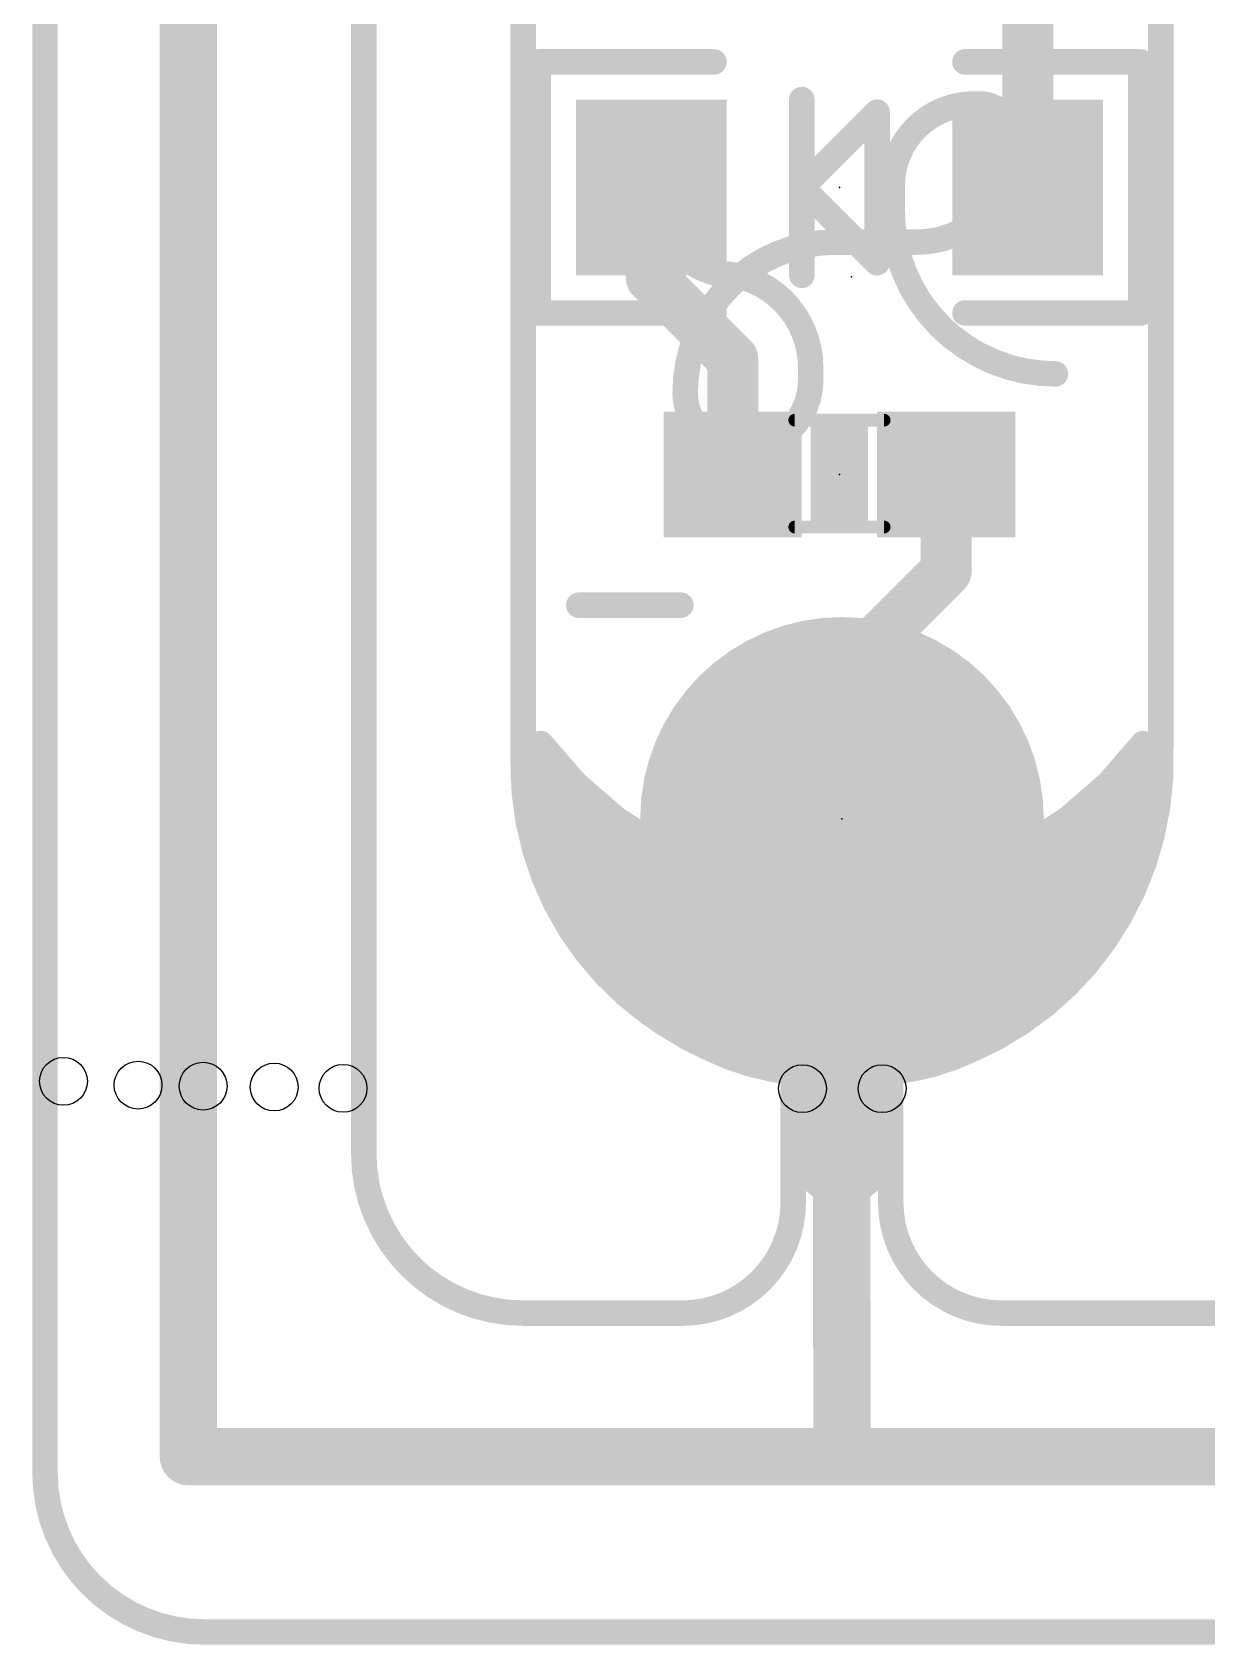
# Model space of a CAD drawing. Extents: x 0 to 107, y -24 to 80.
# Drawn here: x 1.17 to 10.53, y -0.1 to 12.74 of the extents above; entities that cross this region are included whole.
import ezdxf

# ---------------------------------------------------------------- set-up
doc = ezdxf.new("R2010")
doc.units = 0
for name, color, linetype in [('1', 12, 'CONTINUOUS'), ('16', 132, 'CONTINUOUS'), ('17', 110, 'CONTINUOUS'), ('20', 53, 'CONTINUOUS'), ('21', 53, 'CONTINUOUS'), ('22', 53, 'CONTINUOUS'), ('23', 53, 'CONTINUOUS'), ('24', 53, 'CONTINUOUS'), ('51', 53, 'CONTINUOUS')]:
    doc.layers.add(name, color=color, linetype=linetype)

# ---------------------------------------------------------------- blocks, each defined once
blk = doc.blocks.new('RECT')
blk.add_solid([(-0.5, -0.5), (0.5, -0.5), (-0.5, 0.5), (0.5, 0.5)])
blk = doc.blocks.new('ROUNDP')
at = {"const_width": 0.5}
blk.add_lwpolyline([(0, -0.25, 1), (0, 0.25, 1), (0, -0.25)], format="xyb", dxfattribs=at)

msp = doc.modelspace()

# ---------------------------------------------------------------- linework, layer by layer
at = {"layer": '1'}
for points, const_width in [([(2.413, 1.397), (2.413, 63.881)], 0.4572), ([(9.1, 11.507), (9.1, 13.633)], 0.4064), ([(6.1, 10.791), (6.1, 11.507)], 0.4064), ([(6.5405, 10.3505), (6.1, 10.791)], 0.4064), ([(6.75, 10.141), (6.5405, 10.3505)], 0.4064), ([(6.5405, 10.3505), (6.604, 10.287)], 0.254), ([(6.75, 9.221), (6.75, 10.141)], 0.4064), ([(8.45, 8.45), (8.45, 9.221)], 0.4064), ([(7.62, 7.62), (8.45, 8.45)], 0.4064), ([(7.62, 6.477), (7.62, 7.62)], 0.4064), ([(5.22, 7.077), (5.212, 6.7141)], 0.2032), ([(5.5003, 6.7541), (5.22, 7.077)], 0.2032), ([(10.02, 7.077), (9.7397, 6.7541)], 0.2032), ([(10.028, 6.7141), (10.02, 7.077)], 0.2032), ([(5.2163, 6.9088), (5.366, 6.9088)], 0.2032), ([(9.874, 6.9088), (10.0237, 6.9088)], 0.2032), ([(5.212, 6.7141), (5.2596, 6.3543)], 0.2032), ([(5.8237, 6.4743), (5.5003, 6.7541)], 0.2032), ([(9.7397, 6.7541), (9.4163, 6.4743)], 0.2032), ([(9.9804, 6.3543), (10.028, 6.7141)], 0.2032), ([(5.2132, 6.7056), (5.5563, 6.7056)], 0.2032), ([(7.6124, 4.5898), (7.62, 6.477)], 0.4572), ([(9.6837, 6.7056), (10.0268, 6.7056)], 0.2032), ([(5.24, 6.5024), (5.7911, 6.5024)], 0.2032), ([(6.1835, 6.2433), (5.8237, 6.4743)], 0.2032), ([(9.4163, 6.4743), (9.0565, 6.2433)], 0.2032), ([(9.4489, 6.5024), (10, 6.5024)], 0.2032), ([(5.2596, 6.3543), (5.3617, 6.006)], 0.2032), ([(9.8783, 6.006), (9.9804, 6.3543)], 0.2032), ([(5.2758, 6.2992), (6.0964, 6.2992)], 0.2032), ([(6.5726, 6.0658), (6.1835, 6.2433)], 0.2032), ([(9.0565, 6.2433), (8.6674, 6.0658)], 0.2032), ([(9.1436, 6.2992), (9.9642, 6.2992)], 0.2032), ([(5.3353, 6.096), (6.5064, 6.096)], 0.2032), ([(6.9829, 5.9454), (6.5726, 6.0658)], 0.2032), ([(8.6674, 6.0658), (8.2571, 5.9454)], 0.2032), ([(8.7336, 6.096), (9.9047, 6.096)], 0.2032), ([(5.3617, 6.006), (5.5157, 5.6774)], 0.2032), ([(7.4062, 5.8846), (6.9829, 5.9454)], 0.2032), ([(8.2571, 5.9454), (7.8338, 5.8846)], 0.2032), ([(9.7243, 5.6774), (9.8783, 6.006)], 0.2032), ([(5.4147, 5.8928), (7.3493, 5.8928)], 0.2032), ([(7.8338, 5.8846), (7.4062, 5.8846)], 0.2032), ([(7.8907, 5.8928), (9.8253, 5.8928)], 0.2032), ([(5.51, 5.6896), (9.73, 5.6896)], 0.2032), ([(5.5157, 5.6774), (5.7183, 5.3762)], 0.2032), ([(9.5217, 5.3762), (9.7243, 5.6774)], 0.2032), ([(5.6442, 5.4864), (9.5958, 5.4864)], 0.2032), ([(5.7183, 5.3762), (5.9644, 5.1095)], 0.2032), ([(9.2756, 5.1095), (9.5217, 5.3762)], 0.2032), ([(5.8041, 5.2832), (9.4359, 5.2832)], 0.2032), ([(5.9644, 5.1095), (6.2485, 4.8836)], 0.2032), ([(6.0015, 5.08), (9.2385, 5.08)], 0.2032), ([(8.9915, 4.8836), (9.2756, 5.1095)], 0.2032), ([(6.2485, 4.8836), (6.5638, 4.7037)], 0.2032), ([(6.2604, 4.8768), (8.9796, 4.8768)], 0.2032), ([(7.6175, 3.8049), (7.6124, 4.5898)], 0.8128), ([(8.6762, 4.7037), (8.9915, 4.8836)], 0.2032), ([(6.5638, 4.7037), (6.9028, 4.5742)], 0.2032), ([(6.6427, 4.6736), (8.5973, 4.6736)], 0.2032), ([(8.3372, 4.5742), (8.6762, 4.7037)], 0.2032), ([(6.9028, 4.5742), (7.2577, 4.498)], 0.2032), ([(7.9823, 4.498), (8.3372, 4.5742)], 0.2032), ([(7.2577, 4.498), (7.62, 4.477)], 0.2032), ([(7.62, 4.477), (7.9823, 4.498)], 0.2032), ([(7.62, 1.397), (7.6175, 3.8049)], 0.4572), ([(2.413, 1.397), (7.62, 1.397)], 0.4572), ([(7.62, 1.397), (15.24, 1.397)], 0.4572)]:
    msp.add_lwpolyline(points, dxfattribs=dict(at, const_width=const_width))
for points, const_width in [([(6.2016, 11.507, 1), (5.9984, 11.507)], 0.2032), ([(8.9984, 11.507, 1), (9.2016, 11.507)], 0.2032), ([(6.1718, 10.8628, 1), (6.0282, 10.7192)], 0.2032), ([(5.9984, 10.791, 1), (6.2016, 10.791)], 0.2032), ([(6.6123, 10.4223, 1), (6.4687, 10.2787)], 0.2032), ([(6.4687, 10.2787, 1), (6.6123, 10.4223)], 0.2032), ([(6.5854, 10.3954, 1), (6.4956, 10.3056)], 0.127), ([(6.5591, 10.2421, 1), (6.6489, 10.3319)], 0.127), ([(6.8516, 10.141, 1), (6.6484, 10.141)], 0.2032), ([(6.6782, 10.0692, 1), (6.8218, 10.2128)], 0.2032), ([(8.5516, 9.221, 1), (8.3484, 9.221)], 0.2032), ([(6.6484, 9.221, 1), (6.8516, 9.221)], 0.2032), ([(8.5218, 8.3782, 1), (8.3782, 8.5218)], 0.2032), ([(8.3484, 8.45, 1), (8.5516, 8.45)], 0.2032), ([(7.7216, 7.62, 1), (7.5184, 7.62)], 0.2032), ([(7.5482, 7.6918, 1), (7.6918, 7.5482)], 0.2032), ([(5.2708, 7.0759, 1), (5.1692, 7.0781)], 0.1016), ([(5.2584, 7.1103, 1), (5.1816, 7.0437)], 0.1016), ([(10.0708, 7.0781, 1), (9.9692, 7.0759)], 0.1016), ([(10.0584, 7.0437, 1), (9.9816, 7.1103)], 0.1016), ([(5.2163, 6.9596, 1), (5.2163, 6.858)], 0.1016), ([(5.366, 6.858, 1), (5.366, 6.9596)], 0.1016), ([(9.874, 6.9596, 1), (9.874, 6.858)], 0.1016), ([(10.0237, 6.858, 1), (10.0237, 6.9596)], 0.1016), ([(5.2624, 6.7208, 1), (5.1617, 6.7075)], 0.1016), ([(5.5335, 6.7925, 1), (5.4671, 6.7156)], 0.1016), ([(5.4619, 6.7208, 1), (5.5387, 6.7874)], 0.1016), ([(9.7013, 6.7874, 1), (9.7781, 6.7208)], 0.1016), ([(9.7729, 6.7156, 1), (9.7065, 6.7925)], 0.1016), ([(10.0783, 6.7075, 1), (9.9776, 6.7208)], 0.1016), ([(5.1612, 6.7153, 1), (5.2628, 6.713)], 0.1016), ([(5.2132, 6.7564, 1), (5.2132, 6.6548)], 0.1016), ([(5.5563, 6.6548, 1), (5.5563, 6.7564)], 0.1016), ([(7.7343, 6.4765, 1), (7.5057, 6.4775)], 0.2286), ([(9.6837, 6.7564, 1), (9.6837, 6.6548)], 0.1016), ([(9.9772, 6.713, 1), (10.0788, 6.7153)], 0.1016), ([(10.0268, 6.6548, 1), (10.0268, 6.7564)], 0.1016), ([(5.24, 6.5532, 1), (5.24, 6.4516)], 0.1016), ([(5.8511, 6.517, 1), (5.7962, 6.4315)], 0.1016), ([(5.7904, 6.4358, 1), (5.8569, 6.5127)], 0.1016), ([(5.7911, 6.4516, 1), (5.7911, 6.5532)], 0.1016), ([(7.5184, 6.477, 1), (7.7216, 6.477)], 0.2032), ([(9.3831, 6.5127, 1), (9.4496, 6.4358)], 0.1016), ([(9.4438, 6.4315, 1), (9.3889, 6.517)], 0.1016), ([(9.4489, 6.5532, 1), (9.4489, 6.4516)], 0.1016), ([(10, 6.4516, 1), (10, 6.5532)], 0.1016), ([(5.3084, 6.3686, 1), (5.2109, 6.34)], 0.1016), ([(10.0291, 6.34, 1), (9.9316, 6.3686)], 0.1016), ([(5.2093, 6.3477, 1), (5.31, 6.361)], 0.1016), ([(5.2758, 6.35, 1), (5.2758, 6.2484)], 0.1016), ([(6.0964, 6.2484, 1), (6.0964, 6.35)], 0.1016), ([(6.2046, 6.2895, 1), (6.1625, 6.197)], 0.1016), ([(6.1561, 6.2005, 1), (6.211, 6.286)], 0.1016), ([(9.029, 6.286, 1), (9.0839, 6.2005)], 0.1016), ([(9.0775, 6.197, 1), (9.0354, 6.2895)], 0.1016), ([(9.1436, 6.35, 1), (9.1436, 6.2484)], 0.1016), ([(9.93, 6.361, 1), (10.0307, 6.3477)], 0.1016), ([(9.9642, 6.2484, 1), (9.9642, 6.35)], 0.1016), ([(5.3353, 6.1468, 1), (5.3353, 6.0452)], 0.1016), ([(6.5064, 6.0452, 1), (6.5064, 6.1468)], 0.1016), ([(6.5869, 6.1145, 1), (6.5583, 6.017)], 0.1016), ([(8.6817, 6.017, 1), (8.6531, 6.1145)], 0.1016), ([(8.7336, 6.1468, 1), (8.7336, 6.0452)], 0.1016), ([(9.9047, 6.0452, 1), (9.9047, 6.1468)], 0.1016), ([(5.4077, 6.0276, 1), (5.3157, 5.9845)], 0.1016), ([(5.3129, 5.9917, 1), (5.4104, 6.0203)], 0.1016), ([(6.5515, 6.0196, 1), (6.5937, 6.112)], 0.1016), ([(6.9901, 5.9957, 1), (6.9757, 5.8951)], 0.1016), ([(6.9686, 5.8967, 1), (6.9972, 5.9942)], 0.1016), ([(8.2428, 5.9942, 1), (8.2714, 5.8967)], 0.1016), ([(8.2643, 5.8951, 1), (8.2499, 5.9957)], 0.1016), ([(8.6463, 6.112, 1), (8.6885, 6.0196)], 0.1016), ([(9.8296, 6.0203, 1), (9.9271, 5.9917)], 0.1016), ([(9.9243, 5.9845, 1), (9.8323, 6.0276)], 0.1016), ([(5.4147, 5.9436, 1), (5.4147, 5.842)], 0.1016), ([(7.3493, 5.842, 1), (7.3493, 5.9436)], 0.1016), ([(7.4062, 5.9354, 1), (7.4062, 5.8338)], 0.1016), ([(7.399, 5.8343, 1), (7.4134, 5.9349)], 0.1016), ([(7.8266, 5.9349, 1), (7.841, 5.8343)], 0.1016), ([(7.8338, 5.8338, 1), (7.8338, 5.9354)], 0.1016), ([(7.8907, 5.9436, 1), (7.8907, 5.842)], 0.1016), ([(9.8253, 5.842, 1), (9.8253, 5.9436)], 0.1016), ([(5.51, 5.7404, 1), (5.51, 5.6388)], 0.1016), ([(9.73, 5.6388, 1), (9.73, 5.7404)], 0.1016), ([(5.5579, 5.7057, 1), (5.4736, 5.6491)], 0.1016), ([(5.4697, 5.6558, 1), (5.5617, 5.699)], 0.1016), ([(9.6783, 5.699, 1), (9.7703, 5.6558)], 0.1016), ([(9.7664, 5.6491, 1), (9.6821, 5.7057)], 0.1016), ([(5.6442, 5.5372, 1), (5.6442, 5.4356)], 0.1016), ([(9.5958, 5.4356, 1), (9.5958, 5.5372)], 0.1016), ([(5.7556, 5.4107, 1), (5.6809, 5.3417)], 0.1016), ([(5.6761, 5.3479, 1), (5.7604, 5.4046)], 0.1016), ([(9.4796, 5.4046, 1), (9.5639, 5.3479)], 0.1016), ([(9.5591, 5.3417, 1), (9.4844, 5.4107)], 0.1016), ([(5.8041, 5.334, 1), (5.8041, 5.2324)], 0.1016), ([(9.4359, 5.2324, 1), (9.4359, 5.334)], 0.1016), ([(5.9961, 5.1493, 1), (5.9328, 5.0698)], 0.1016), ([(5.9271, 5.0751, 1), (6.0018, 5.144)], 0.1016), ([(6.0015, 5.1308, 1), (6.0015, 5.0292)], 0.1016), ([(9.2382, 5.144, 1), (9.3129, 5.0751)], 0.1016), ([(9.2385, 5.0292, 1), (9.2385, 5.1308)], 0.1016), ([(9.3072, 5.0698, 1), (9.2439, 5.1493)], 0.1016), ([(6.2737, 4.9277, 1), (6.2233, 4.8395)], 0.1016), ([(6.2604, 4.9276, 1), (6.2604, 4.826)], 0.1016), ([(6.2169, 4.8438, 1), (6.2801, 4.9233)], 0.1016), ([(7.8156, 4.5911, 1), (7.4092, 4.5885)], 0.4064), ([(8.9599, 4.9233, 1), (9.0231, 4.8438)], 0.1016), ([(9.0167, 4.8395, 1), (8.9663, 4.9277)], 0.1016), ([(8.9796, 4.826, 1), (8.9796, 4.9276)], 0.1016), ([(6.5819, 4.7512, 1), (6.5456, 4.6563)], 0.1016), ([(6.5386, 4.6596, 1), (6.5889, 4.7479)], 0.1016), ([(6.6427, 4.7244, 1), (6.6427, 4.6228)], 0.1016), ([(8.5973, 4.6228, 1), (8.5973, 4.7244)], 0.1016), ([(8.6511, 4.7479, 1), (8.7014, 4.6596)], 0.1016), ([(8.6944, 4.6563, 1), (8.6581, 4.7512)], 0.1016), ([(6.9135, 4.6239, 1), (6.8921, 4.5245)], 0.1016), ([(6.8847, 4.5268, 1), (6.9209, 4.6217)], 0.1016), ([(7.4981, 4.5903, 1), (7.7267, 4.5893)], 0.2286), ([(8.3191, 4.6217, 1), (8.3553, 4.5268)], 0.1016), ([(8.3479, 4.5245, 1), (8.3265, 4.6239)], 0.1016), ([(7.2606, 4.5487, 1), (7.2547, 4.4473)], 0.1016), ([(7.247, 4.4484, 1), (7.2683, 4.5477)], 0.1016), ([(7.6171, 4.5277, 1), (7.6229, 4.4263)], 0.1016), ([(7.6171, 4.4263, 1), (7.6229, 4.5277)], 0.1016), ([(7.9717, 4.5477, 1), (7.993, 4.4484)], 0.1016), ([(7.9853, 4.4473, 1), (7.9794, 4.5487)], 0.1016), ([(7.4143, 3.8036, 1), (7.8207, 3.8062)], 0.4064), ([(7.7318, 3.805, 1), (7.5032, 3.8048)], 0.2286), ([(2.413, 1.5113, 1), (2.413, 1.2827)], 0.2286), ([(7.62, 1.5113, 1), (7.62, 1.2827)], 0.2286), ([(7.62, 1.2827, 1), (7.62, 1.5113)], 0.2286), ([(2.2987, 1.397, 1), (2.5273, 1.397)], 0.2286), ([(7.5057, 1.3969, 1), (7.7343, 1.3971)], 0.2286)]:
    msp.add_lwpolyline(points, format="xyb", dxfattribs=dict(at, const_width=const_width))
at = {"layer": '16', "const_width": 0.2032}
for points in [[(5.212, 6.7141), (5.22, 7.077)], [(5.22, 7.077), (5.5003, 6.7541)], [(9.7397, 6.7541), (10.02, 7.077)], [(10.02, 7.077), (10.028, 6.7141)], [(5.2163, 6.9088), (5.366, 6.9088)], [(9.874, 6.9088), (10.0237, 6.9088)], [(5.2596, 6.3543), (5.212, 6.7141)], [(5.5003, 6.7541), (5.8237, 6.4743)], [(9.4163, 6.4743), (9.7397, 6.7541)], [(10.028, 6.7141), (9.9804, 6.3543)], [(5.2132, 6.7056), (5.5563, 6.7056)], [(9.6837, 6.7056), (10.0268, 6.7056)], [(5.24, 6.5024), (5.7911, 6.5024)], [(5.8237, 6.4743), (6.1835, 6.2433)], [(9.0565, 6.2433), (9.4163, 6.4743)], [(9.4489, 6.5024), (10, 6.5024)], [(5.3617, 6.006), (5.2596, 6.3543)], [(9.9804, 6.3543), (9.8783, 6.006)], [(5.2758, 6.2992), (6.0964, 6.2992)], [(6.1835, 6.2433), (6.5726, 6.0658)], [(8.6674, 6.0658), (9.0565, 6.2433)], [(9.1436, 6.2992), (9.9642, 6.2992)], [(5.3353, 6.096), (6.5064, 6.096)], [(6.5726, 6.0658), (6.9829, 5.9454)], [(8.2571, 5.9454), (8.6674, 6.0658)], [(8.7336, 6.096), (9.9047, 6.096)], [(5.5157, 5.6774), (5.3617, 6.006)], [(6.9829, 5.9454), (7.4062, 5.8846)], [(7.8338, 5.8846), (8.2571, 5.9454)], [(9.8783, 6.006), (9.7243, 5.6774)], [(5.4147, 5.8928), (7.3493, 5.8928)], [(7.4062, 5.8846), (7.8338, 5.8846)], [(7.8907, 5.8928), (9.8253, 5.8928)], [(5.51, 5.6896), (9.73, 5.6896)], [(5.7183, 5.3762), (5.5157, 5.6774)], [(9.7243, 5.6774), (9.5217, 5.3762)], [(5.6442, 5.4864), (9.5958, 5.4864)], [(5.9644, 5.1095), (5.7183, 5.3762)], [(9.5217, 5.3762), (9.2756, 5.1095)], [(5.8041, 5.2832), (9.4359, 5.2832)], [(6.2485, 4.8836), (5.9644, 5.1095)], [(6.0015, 5.08), (9.2385, 5.08)], [(9.2756, 5.1095), (8.9915, 4.8836)], [(6.5638, 4.7037), (6.2485, 4.8836)], [(6.2604, 4.8768), (8.9796, 4.8768)], [(8.9915, 4.8836), (8.6762, 4.7037)], [(6.9028, 4.5742), (6.5638, 4.7037)], [(6.6427, 4.6736), (8.5974, 4.6736)], [(8.6762, 4.7037), (8.3372, 4.5742)], [(7.2577, 4.498), (6.9028, 4.5742)], [(8.3372, 4.5742), (7.9823, 4.498)], [(7.62, 4.477), (7.2577, 4.498)], [(7.9823, 4.498), (7.62, 4.477)]]:
    msp.add_lwpolyline(points, dxfattribs=at)
at = {"layer": '16', "const_width": 0.1016}
for points in [[(5.2708, 7.0759, 1), (5.1692, 7.0781)], [(5.2584, 7.1103, 1), (5.1816, 7.0437)], [(10.0708, 7.0781, 1), (9.9692, 7.0759)], [(10.0584, 7.0437, 1), (9.9816, 7.1103)], [(5.2163, 6.9596, 1), (5.2163, 6.858)], [(5.366, 6.858, 1), (5.366, 6.9596)], [(9.874, 6.9596, 1), (9.874, 6.858)], [(10.0237, 6.858, 1), (10.0237, 6.9596)], [(5.2624, 6.7208, 1), (5.1617, 6.7075)], [(5.5335, 6.7925, 1), (5.4671, 6.7156)], [(5.4619, 6.7208, 1), (5.5387, 6.7874)], [(9.7013, 6.7874, 1), (9.7781, 6.7208)], [(9.7729, 6.7156, 1), (9.7065, 6.7925)], [(10.0783, 6.7075, 1), (9.9776, 6.7208)], [(5.1612, 6.7153, 1), (5.2628, 6.713)], [(5.2132, 6.7564, 1), (5.2132, 6.6548)], [(5.5563, 6.6548, 1), (5.5563, 6.7564)], [(9.6837, 6.7564, 1), (9.6837, 6.6548)], [(9.9772, 6.713, 1), (10.0788, 6.7153)], [(10.0268, 6.6548, 1), (10.0268, 6.7564)], [(5.24, 6.5532, 1), (5.24, 6.4516)], [(5.8511, 6.517, 1), (5.7962, 6.4315)], [(5.7904, 6.4358, 1), (5.8569, 6.5127)], [(5.7911, 6.4516, 1), (5.7911, 6.5532)], [(9.3831, 6.5127, 1), (9.4496, 6.4358)], [(9.4438, 6.4315, 1), (9.3889, 6.517)], [(9.4489, 6.5532, 1), (9.4489, 6.4516)], [(10, 6.4516, 1), (10, 6.5532)], [(5.3084, 6.3686, 1), (5.2109, 6.34)], [(10.0291, 6.34, 1), (9.9316, 6.3686)], [(5.2093, 6.3477, 1), (5.31, 6.361)], [(5.2758, 6.35, 1), (5.2758, 6.2484)], [(6.0964, 6.2484, 1), (6.0964, 6.35)], [(6.2046, 6.2895, 1), (6.1625, 6.197)], [(6.1561, 6.2005, 1), (6.211, 6.286)], [(9.029, 6.286, 1), (9.0839, 6.2005)], [(9.0775, 6.197, 1), (9.0354, 6.2895)], [(9.1436, 6.35, 1), (9.1436, 6.2484)], [(9.93, 6.361, 1), (10.0307, 6.3477)], [(9.9642, 6.2484, 1), (9.9642, 6.35)], [(5.3353, 6.1468, 1), (5.3353, 6.0452)], [(6.5064, 6.0452, 1), (6.5064, 6.1468)], [(6.5869, 6.1145, 1), (6.5583, 6.017)], [(8.6817, 6.017, 1), (8.6531, 6.1145)], [(8.7336, 6.1468, 1), (8.7336, 6.0452)], [(9.9047, 6.0452, 1), (9.9047, 6.1468)], [(5.4077, 6.0276, 1), (5.3157, 5.9845)], [(5.3129, 5.9917, 1), (5.4104, 6.0203)], [(6.5515, 6.0196, 1), (6.5937, 6.112)], [(6.9901, 5.9957, 1), (6.9757, 5.8951)], [(6.9686, 5.8967, 1), (6.9972, 5.9942)], [(8.2428, 5.9942, 1), (8.2714, 5.8967)], [(8.2643, 5.8951, 1), (8.2499, 5.9957)], [(8.6463, 6.112, 1), (8.6885, 6.0196)], [(9.8296, 6.0203, 1), (9.9271, 5.9917)], [(9.9243, 5.9845, 1), (9.8323, 6.0276)], [(5.4147, 5.9436, 1), (5.4147, 5.842)], [(7.3493, 5.842, 1), (7.3493, 5.9436)], [(7.4062, 5.9354, 1), (7.4062, 5.8338)], [(7.399, 5.8343, 1), (7.4134, 5.9349)], [(7.8266, 5.9349, 1), (7.841, 5.8343)], [(7.8338, 5.8338, 1), (7.8338, 5.9354)], [(7.8907, 5.9436, 1), (7.8907, 5.842)], [(9.8253, 5.842, 1), (9.8253, 5.9436)], [(5.51, 5.7404, 1), (5.51, 5.6388)], [(9.73, 5.6388, 1), (9.73, 5.7404)], [(5.5579, 5.7057, 1), (5.4736, 5.6491)], [(5.4697, 5.6558, 1), (5.5617, 5.699)], [(9.6783, 5.699, 1), (9.7703, 5.6558)], [(9.7664, 5.6491, 1), (9.6821, 5.7057)], [(5.6442, 5.5372, 1), (5.6442, 5.4356)], [(9.5958, 5.4356, 1), (9.5958, 5.5372)], [(5.7556, 5.4107, 1), (5.6809, 5.3417)], [(5.6761, 5.3479, 1), (5.7604, 5.4046)], [(9.4796, 5.4046, 1), (9.5639, 5.3479)], [(9.5591, 5.3417, 1), (9.4844, 5.4107)], [(5.8041, 5.334, 1), (5.8041, 5.2324)], [(9.4359, 5.2324, 1), (9.4359, 5.334)], [(5.9961, 5.1493, 1), (5.9328, 5.0698)], [(5.9271, 5.0751, 1), (6.0018, 5.144)], [(6.0015, 5.1308, 1), (6.0015, 5.0292)], [(9.2382, 5.144, 1), (9.3129, 5.0751)], [(9.2385, 5.0292, 1), (9.2385, 5.1308)], [(9.3072, 5.0698, 1), (9.2439, 5.1493)], [(6.2737, 4.9277, 1), (6.2233, 4.8395)], [(6.2604, 4.9276, 1), (6.2604, 4.826)], [(6.2169, 4.8438, 1), (6.2801, 4.9233)], [(8.9599, 4.9233, 1), (9.0231, 4.8438)], [(9.0167, 4.8395, 1), (8.9663, 4.9277)], [(8.9796, 4.826, 1), (8.9796, 4.9276)], [(6.5819, 4.7512, 1), (6.5456, 4.6563)], [(6.5386, 4.6596, 1), (6.5889, 4.7479)], [(6.6427, 4.7244, 1), (6.6427, 4.6228)], [(8.5974, 4.6228, 1), (8.5974, 4.7244)], [(8.6511, 4.7479, 1), (8.7014, 4.6596)], [(8.6944, 4.6563, 1), (8.6581, 4.7512)], [(6.9135, 4.6239, 1), (6.8921, 4.5245)], [(6.8847, 4.5268, 1), (6.9209, 4.6217)], [(8.3191, 4.6217, 1), (8.3553, 4.5268)], [(8.3479, 4.5245, 1), (8.3265, 4.6239)], [(7.2606, 4.5487, 1), (7.2547, 4.4473)], [(7.247, 4.4484, 1), (7.2683, 4.5477)], [(7.6171, 4.5277, 1), (7.6229, 4.4263)], [(7.6171, 4.4263, 1), (7.6229, 4.5277)], [(7.9717, 4.5477, 1), (7.993, 4.4484)], [(7.9853, 4.4473, 1), (7.9794, 4.5487)]]:
    msp.add_lwpolyline(points, format="xyb", dxfattribs=at)
at = {"layer": '20', "const_width": 0.2032}
for points in [[(1.27, 78.74), (1.27, 1.27)], [(3.81, 17.78), (3.81, 3.81)], [(10.16, 7.0358), (10.16, 14.6812)], [(5.08, 14.5542), (5.08, 6.9088)], [(6.3906, 4.7346), (6.5735, 4.6457)], [(8.8494, 4.7346), (8.6665, 4.6457)], [(7.2314, 4.4602), (7.2314, 3.4214)], [(8.0086, 4.4602), (8.0086, 3.4214)], [(6.35, 2.54), (5.08, 2.54)], [(13.97, 2.54), (8.89, 2.54)], [(58.42, 0), (2.54, 0)]]:
    msp.add_lwpolyline(points, dxfattribs=at)
at = {"layer": '20'}
for points, const_width in [([(5.08, 7.0358, 0.2849), (6.3907, 4.7346)], 0.2032), ([(5.1308, 7.0339, 1), (5.0292, 7.0377)], 0.1016), ([(8.8493, 4.7346, 0.2849), (10.16, 7.0358)], 0.2032), ([(10.2108, 7.0377, 1), (10.1092, 7.0339)], 0.1016), ([(10.1092, 7.0358, 1), (10.2108, 7.0358)], 0.1016), ([(5.08, 6.9088, 0.2924), (6.477, 4.699)], 0.2032), ([(5.1308, 6.9085, 1), (5.0292, 6.9091)], 0.1016), ([(5.0292, 6.9088, 1), (5.1308, 6.9088)], 0.1016), ([(6.4128, 4.7803, 1), (6.3684, 4.6889)], 0.1016), ([(6.3664, 4.69, 1), (6.415, 4.7792)], 0.1016), ([(6.4555, 4.653, 1), (6.4985, 4.745)], 0.1016), ([(8.825, 4.7792, 1), (8.8736, 4.69)], 0.1016), ([(8.8716, 4.6889, 1), (8.8272, 4.7803)], 0.1016), ([(6.5735, 4.6457, 0.089), (7.2314, 4.4602)], 0.2032), ([(6.5957, 4.6914, 1), (6.5513, 4.6)], 0.1016), ([(6.5513, 4.6, 1), (6.5957, 4.6914)], 0.1016), ([(8.0086, 4.4602, 0.089), (8.6665, 4.6457)], 0.2032), ([(8.6443, 4.6914, 1), (8.6887, 4.6)], 0.1016), ([(8.6887, 4.6, 1), (8.6443, 4.6914)], 0.1016), ([(7.2822, 4.4602, 1), (7.1806, 4.4602)], 0.1016), ([(7.2265, 4.4096, 1), (7.2363, 4.5108)], 0.1016), ([(8.0594, 4.4602, 1), (7.9578, 4.4602)], 0.1016), ([(8.0037, 4.5108, 1), (8.0135, 4.4096)], 0.1016), ([(3.81, 3.81, 0.4142), (5.08, 2.54)], 0.2032), ([(3.8608, 3.81, 1), (3.7592, 3.81)], 0.1016), ([(3.7592, 3.81, 1), (3.8608, 3.81)], 0.1016), ([(6.35, 2.54, 0.4142), (7.2314, 3.4214)], 0.2032), ([(7.2822, 3.4214, 1), (7.1806, 3.4214)], 0.1016), ([(7.1806, 3.4214, 1), (7.2822, 3.4214)], 0.1016), ([(8.0086, 3.4214, 0.4142), (8.89, 2.54)], 0.2032), ([(8.0594, 3.4214, 1), (7.9578, 3.4214)], 0.1016), ([(7.9578, 3.4214, 1), (8.0594, 3.4214)], 0.1016), ([(5.08, 2.5908, 1), (5.08, 2.4892)], 0.1016), ([(5.08, 2.4892, 1), (5.08, 2.5908)], 0.1016), ([(6.35, 2.5908, 1), (6.35, 2.4892)], 0.1016), ([(6.35, 2.4892, 1), (6.35, 2.5908)], 0.1016), ([(8.89, 2.5908, 1), (8.89, 2.4892)], 0.1016), ([(8.89, 2.4892, 1), (8.89, 2.5908)], 0.1016), ([(1.27, 1.27, 0.4142), (2.54, 0)], 0.2032), ([(1.3208, 1.27, 1), (1.2192, 1.27)], 0.1016), ([(1.2192, 1.27, 1), (1.3208, 1.27)], 0.1016), ([(2.54, 0.0508, 1), (2.54, -0.0508)], 0.1016), ([(2.54, -0.0508, 1), (2.54, 0.0508)], 0.1016)]:
    msp.add_lwpolyline(points, format="xyb", dxfattribs=dict(at, const_width=const_width))
for centre in [(1.4173, 4.3866), (2.0117, 4.3561), (2.5298, 4.3485), (3.0962, 4.3408), (3.6449, 4.3307), (7.305, 4.3282), (7.94, 4.3282)]:
    msp.add_circle(centre, 0.1905, dxfattribs=at)
at = {"layer": '21', "const_width": 0.2032}
for points in [[(5.2, 10.507), (5.2, 12.507)], [(5.2, 12.507), (6.6, 12.507)], [(10, 12.507), (8.6, 12.507)], [(10, 10.507), (10, 12.507)], [(7.3, 11.507), (7.3, 12.207)], [(7.9, 12.107), (7.3, 11.507)], [(7.9, 10.907), (7.9, 12.107)], [(7.3, 10.807), (7.3, 11.507)], [(7.3, 11.507), (7.9, 10.907)], [(6.6, 10.507), (5.2, 10.507)], [(8.6, 10.507), (10, 10.507)], [(5.5229, 8.1793), (6.3364, 8.1793)]]:
    msp.add_lwpolyline(points, dxfattribs=at)
at = {"layer": '21', "const_width": 0.1016}
for points in [[(5.2508, 12.507, 1), (5.1492, 12.507)], [(5.2, 12.5578, 1), (5.2, 12.4562)], [(6.6, 12.4562, 1), (6.6, 12.5578)], [(8.6, 12.5578, 1), (8.6, 12.4562)], [(10.0508, 12.507, 1), (9.9492, 12.507)], [(10, 12.4562, 1), (10, 12.5578)], [(7.3508, 12.207, 1), (7.2492, 12.207)], [(7.9508, 12.107, 1), (7.8492, 12.107)], [(7.9359, 12.0711, 1), (7.8641, 12.1429)], [(7.3508, 11.507, 1), (7.2492, 11.507)], [(7.3359, 11.5429, 1), (7.2641, 11.4711)], [(7.2641, 11.5429, 1), (7.3359, 11.4711)], [(7.2492, 11.507, 1), (7.3508, 11.507)], [(7.8492, 10.907, 1), (7.9508, 10.907)], [(7.8641, 10.8711, 1), (7.9359, 10.9429)], [(7.2492, 10.807, 1), (7.3508, 10.807)], [(5.2, 10.5578, 1), (5.2, 10.4562)], [(5.1492, 10.507, 1), (5.2508, 10.507)], [(6.6, 10.4562, 1), (6.6, 10.5578)], [(8.6, 10.5578, 1), (8.6, 10.4562)], [(9.9492, 10.507, 1), (10.0508, 10.507)], [(10, 10.4562, 1), (10, 10.5578)], [(5.5229, 8.2301, 1), (5.5229, 8.1285)], [(6.3364, 8.1285, 1), (6.3364, 8.2301)]]:
    msp.add_lwpolyline(points, format="xyb", dxfattribs=at)
at = {"layer": '22'}
for points, const_width in [([(8.6706, 12.1718, 0.4142), (8.0206, 11.5218)], 0.2032), ([(8.6706, 12.2226, 1), (8.6706, 12.121)], 0.1016), ([(8.9706, 11.9218, 0.4142), (8.7206, 12.1718)], 0.2032), ([(8.7206, 12.2226, 1), (8.7206, 12.121)], 0.1016), ([(8.6706, 12.121, 1), (8.6706, 12.2226)], 0.1016), ([(8.7206, 12.121, 1), (8.7206, 12.2226)], 0.1016), ([(9.0214, 11.9218, 1), (8.9198, 11.9218)], 0.1016), ([(8.9198, 11.9218, 1), (9.0214, 11.9218)], 0.1016), ([(8.2206, 11.0718, 0.4142), (8.9706, 11.8218)], 0.2032), ([(9.0214, 11.8218, 1), (8.9198, 11.8218)], 0.1016), ([(8.9198, 11.8218, 1), (9.0214, 11.8218)], 0.1016), ([(6.1206, 11.6718, 0.4142), (6.6206, 10.8218)], 0.2032), ([(6.1698, 11.6591, 1), (6.0714, 11.6845)], 0.1016), ([(8.0714, 11.5218, 1), (7.9698, 11.5218)], 0.1016), ([(7.9698, 11.5218, 1), (8.0714, 11.5218)], 0.1016), ([(8.0206, 11.3218, 0.4142), (9.3206, 10.0218)], 0.2032), ([(8.0714, 11.3218, 1), (7.9698, 11.3218)], 0.1016), ([(7.9698, 11.3218, 1), (8.0714, 11.3218)], 0.1016), ([(7.5706, 11.0718, 0.4142), (6.3706, 9.8718)], 0.2032), ([(7.5706, 11.1226, 1), (7.5706, 11.021)], 0.1016), ([(7.5706, 11.021, 1), (7.5706, 11.1226)], 0.1016), ([(8.2206, 11.1226, 1), (8.2206, 11.021)], 0.1016), ([(8.2206, 11.021, 1), (8.2206, 11.1226)], 0.1016), ([(7.3706, 10.0718, 0.4142), (6.6206, 10.8218)], 0.2032), ([(6.6206, 10.8726, 1), (6.6206, 10.771)], 0.1016), ([(6.6079, 10.7726, 1), (6.6333, 10.871)], 0.1016), ([(7.4214, 10.0718, 1), (7.3198, 10.0718)], 0.1016), ([(6.8206, 9.4218, 0.4142), (7.3706, 9.9718)], 0.2032), ([(7.3198, 10.0718, 1), (7.4214, 10.0718)], 0.1016), ([(7.4214, 9.9718, 1), (7.3198, 9.9718)], 0.1016), ([(7.3198, 9.9718, 1), (7.4214, 9.9718)], 0.1016), ([(9.3206, 9.971, 1), (9.3206, 10.0726)], 0.1016), ([(6.3706, 9.8718, 0.4142), (6.8206, 9.4218)], 0.2032), ([(6.4214, 9.8718, 1), (6.3198, 9.8718)], 0.1016), ([(6.3198, 9.8718, 1), (6.4214, 9.8718)], 0.1016), ([(6.8206, 9.4726, 1), (6.8206, 9.371)], 0.1016), ([(6.8206, 9.371, 1), (6.8206, 9.4726)], 0.1016)]:
    msp.add_lwpolyline(points, format="xyb", dxfattribs=dict(at, const_width=const_width))
at = {"layer": '22', "const_width": 0.2032}
for points in [[(8.6706, 12.1718), (8.7206, 12.1718)], [(8.9706, 11.9218), (8.9706, 11.8218)], [(8.0206, 11.3218), (8.0206, 11.5218)], [(8.2206, 11.0718), (7.5706, 11.0718)], [(7.3706, 9.9718), (7.3706, 10.0718)]]:
    msp.add_lwpolyline(points, dxfattribs=at)
at = {"layer": '23'}
for p in [(7.6, 11.507), (7.6, 9.221), (7.62, 6.477)]:
    msp.add_point(p, dxfattribs=at)
at = {"layer": '24'}
msp.add_point((7.6962, 10.795), dxfattribs=at)
at = {"layer": '51', "const_width": 0.1016}
for points in [[(7.244, 9.653), (7.956, 9.653)], [(7.244, 8.802), (7.956, 8.802)]]:
    msp.add_lwpolyline(points, dxfattribs=at)
at = {"layer": '51', "const_width": 0.0508}
for points in [[(7.244, 9.6784, 1), (7.244, 9.6276)], [(7.956, 9.6276, 1), (7.956, 9.6784)], [(7.244, 8.8274, 1), (7.244, 8.7766)], [(7.956, 8.7766, 1), (7.956, 8.8274)]]:
    msp.add_lwpolyline(points, format="xyb", dxfattribs=at)

# ---------------------------------------------------------------- block references
at = {"layer": '1', "xscale": 1.2, "yscale": 1.4, "rotation": 180}
for p in [(6.1, 11.507), (9.1, 11.507)]:
    msp.add_blockref('RECT', p, dxfattribs=at)
at = {"layer": '1', "xscale": 1.1}
for p in [(6.75, 9.221), (8.45, 9.221)]:
    msp.add_blockref('RECT', p, dxfattribs=at)
at = {"layer": '17', "xscale": 3.216, "yscale": 3.216, "rotation": 90}
msp.add_blockref('ROUNDP', (7.62, 6.477), dxfattribs=at)
msp.add_blockref('ROUNDP', (7.62, 6.477), dxfattribs=at)
at = {"layer": '21', "xscale": 0.4572, "yscale": 0.762}
msp.add_blockref('RECT', (7.6, 9.221), dxfattribs=at)
at = {"layer": '51', "xscale": 0.5001, "yscale": 0.95}
for p in [(7.0118, 9.2261), (8.1803, 9.2261)]:
    msp.add_blockref('RECT', p, dxfattribs=at)

doc.saveas('drawing.dxf')
